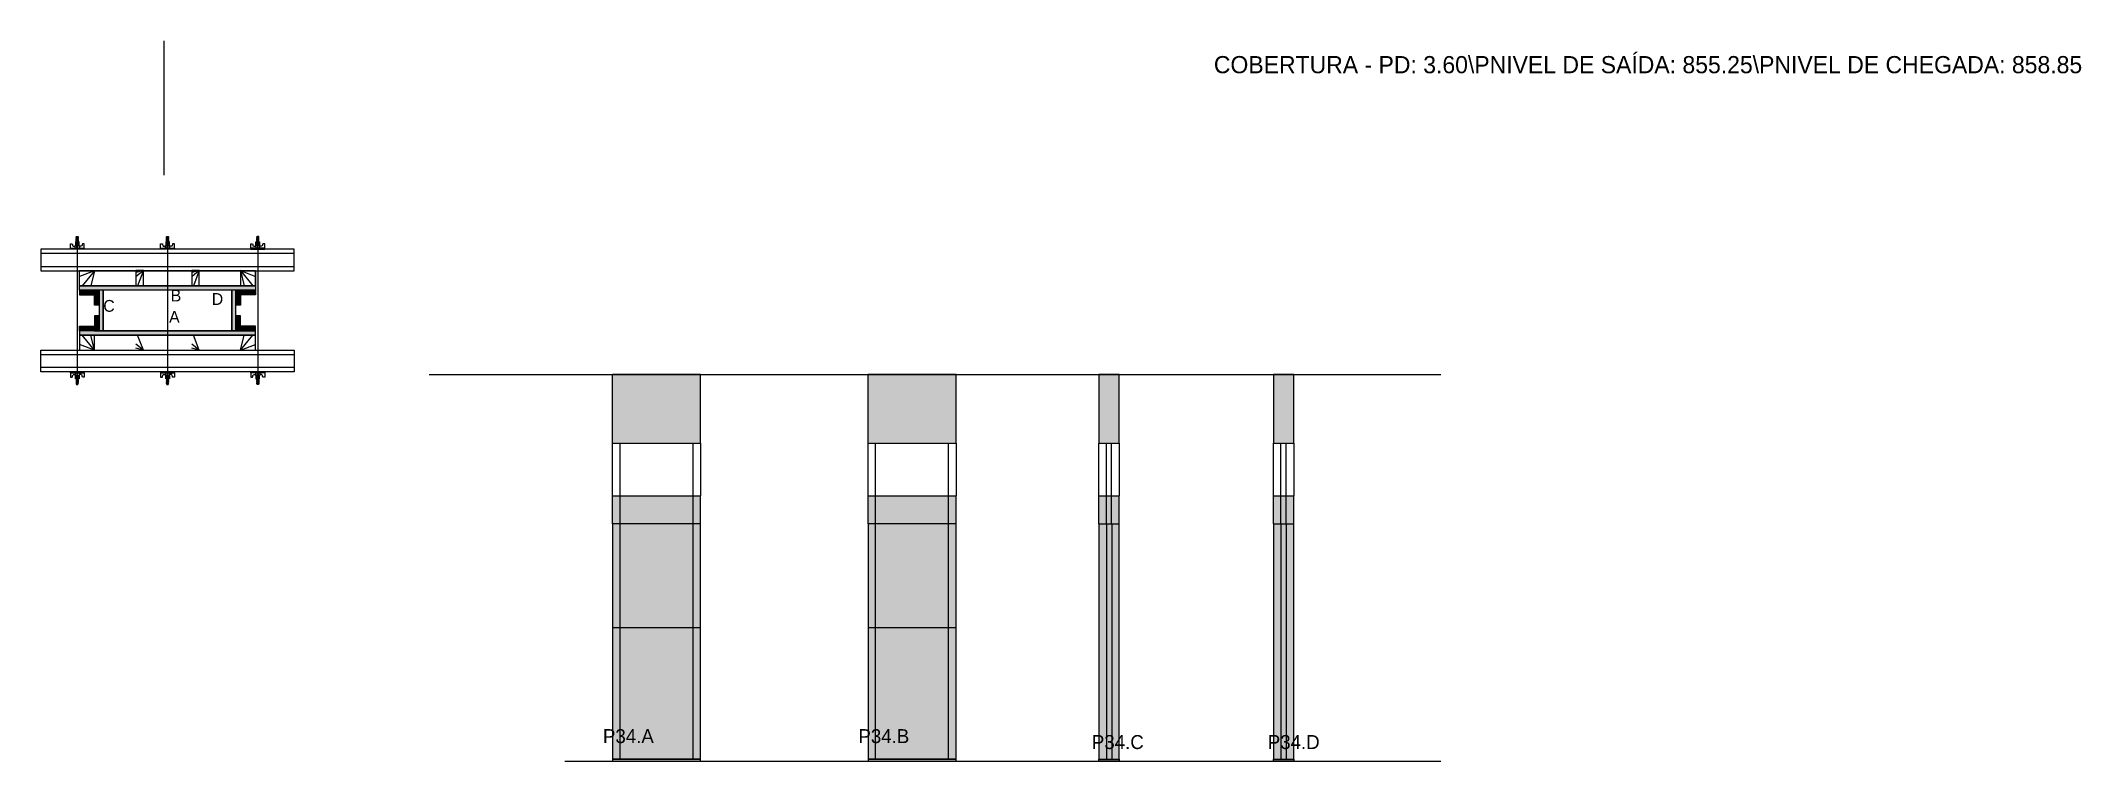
# Model space of a CAD drawing. Header units: metres. Extents: x 7685 to 9585, y 6651 to 7322.
import ezdxf

# ---------------------------------------------------------------- set-up
doc = ezdxf.new("R2010")
doc.units = ezdxf.units.M
for name, color, linetype in [('CHAPA', 7, 'Continuous'), ('COTA', 7, 'Continuous'), ('Hachura', 7, 'Continuous'), ('Madeira', 7, 'Continuous'), ('NOMENCLATURA', 7, 'Continuous'), ('Nível', 7, 'Continuous'), ('Painéis', 7, 'Continuous'), ('Perfil Metálico', 7, 'Continuous'), ('SARR_2.2x7', 7, 'Continuous'), ('SARRAFO', 7, 'Continuous'), ('Texto Seção', 7, 'Continuous'), ('TEXTO_GERAL', 7, 'Continuous')]:
    doc.layers.add(name, color=color, linetype=linetype)

msp = doc.modelspace()

# ---------------------------------------------------------------- hatches: boundary and pattern name
at = {"layer": 'COTA'}
h = msp.add_hatch(color=7, dxfattribs=at)
h.dxf.hatch_style = 1
h.paths.add_polyline_path([(8299.3, 6948), (8299.3, 7011), (8299.3, 7011), (8217.3, 7011), (8217.3, 7011), (8217.3, 6948), (8217.3, 6948), (8299.3, 6948)])
h = msp.add_hatch(color=7, dxfattribs=at)
h.dxf.hatch_style = 1
h.paths.add_polyline_path([(8537.3, 6948), (8537.3, 7011), (8537.3, 7011), (8455.3, 7011), (8455.3, 7011), (8455.3, 6948), (8455.3, 6948), (8537.3, 6948)])
h = msp.add_hatch(color=7, dxfattribs=at)
h.dxf.hatch_style = 1
h.paths.add_polyline_path([(8689.2, 6948), (8689.2, 7011), (8689.2, 7011), (8670.2, 7011), (8670.2, 7011), (8670.2, 6948), (8670.2, 6948), (8689.2, 6948), (8689.2, 6948)])
h = msp.add_hatch(color=7, dxfattribs=at)
h.dxf.hatch_style = 1
h.paths.add_polyline_path([(8851.7, 6948), (8851.7, 7011), (8851.7, 7011), (8832.7, 7011), (8832.7, 7011), (8832.7, 6948), (8832.7, 6948), (8851.7, 6948), (8851.7, 6948)])
at = {"layer": 'Hachura'}
h = msp.add_hatch(color=7, dxfattribs=at)
h.dxf.hatch_style = 1
h.paths.add_polyline_path([(7720.9, 7089.6), (7720.9, 7093.6), (7720.9, 7093.6), (7884.9, 7093.6), (7884.9, 7093.6), (7884.9, 7089.6), (7884.9, 7089.6), (7720.9, 7089.6)])
h = msp.add_hatch(color=7, dxfattribs=at)
h.dxf.hatch_style = 1
h.paths.add_polyline_path([(7720.9, 7089.6), (7720.9, 7093.6), (7720.9, 7093.6), (7884.9, 7093.6), (7884.9, 7093.6), (7884.9, 7089.6), (7884.9, 7089.6), (7720.9, 7089.6)])
h = msp.add_hatch(color=7, dxfattribs=at)
h.dxf.hatch_style = 1
h.paths.add_polyline_path([(7734.9, 7089.6), (7734.9, 7085.2), (7734.9, 7085.2), (7720.9, 7085.2), (7720.9, 7085.2), (7720.9, 7089.6), (7720.9, 7089.6), (7734.9, 7089.6)])
h = msp.add_hatch(color=7, dxfattribs=at)
h.dxf.hatch_style = 1
h.paths.add_polyline_path([(7739.3, 7089.6), (7734.9, 7089.6), (7734.9, 7089.6), (7734.9, 7075.6), (7734.9, 7075.6), (7739.3, 7075.6), (7739.3, 7075.6), (7739.3, 7089.6)])
h = msp.add_hatch(color=7, dxfattribs=at)
h.dxf.hatch_style = 1
h.paths.add_polyline_path([(7742.9, 7089.6), (7739.3, 7089.6), (7739.3, 7089.6), (7739.3, 7051.6), (7739.3, 7051.6), (7742.9, 7051.6), (7742.9, 7051.6), (7742.9, 7089.6)])
h = msp.add_hatch(color=7, dxfattribs=at)
h.dxf.hatch_style = 1
h.paths.add_polyline_path([(7742.9, 7089.6), (7739.3, 7089.6), (7739.3, 7089.6), (7739.3, 7051.6), (7739.3, 7051.6), (7742.9, 7051.6), (7742.9, 7051.6), (7742.9, 7089.6)])
h = msp.add_hatch(color=7, dxfattribs=at)
h.dxf.hatch_style = 1
h.paths.add_polyline_path([(7866.5, 7089.6), (7862.9, 7089.6), (7862.9, 7089.6), (7862.9, 7051.6), (7862.9, 7051.6), (7866.5, 7051.6), (7866.5, 7051.6), (7866.5, 7089.6)])
h = msp.add_hatch(color=7, dxfattribs=at)
h.dxf.hatch_style = 1
h.paths.add_polyline_path([(7866.5, 7089.6), (7862.9, 7089.6), (7862.9, 7089.6), (7862.9, 7051.6), (7862.9, 7051.6), (7866.5, 7051.6), (7866.5, 7051.6), (7866.5, 7089.6)])
h = msp.add_hatch(color=7, dxfattribs=at)
h.dxf.hatch_style = 1
h.paths.add_polyline_path([(7870.9, 7089.6), (7866.5, 7089.6), (7866.5, 7089.6), (7866.5, 7075.6), (7866.5, 7075.6), (7870.9, 7075.6), (7870.9, 7075.6), (7870.9, 7089.6)])
h = msp.add_hatch(color=7, dxfattribs=at)
h.dxf.hatch_style = 1
h.paths.add_polyline_path([(7870.9, 7089.6), (7870.9, 7085.2), (7870.9, 7085.2), (7884.9, 7085.2), (7884.9, 7085.2), (7884.9, 7089.6), (7884.9, 7089.6), (7870.9, 7089.6)])
h = msp.add_hatch(color=7, dxfattribs=at)
h.dxf.hatch_style = 1
h.paths.add_polyline_path([(7734.9, 7051.6), (7734.9, 7056), (7734.9, 7056), (7720.9, 7056), (7720.9, 7056), (7720.9, 7051.6), (7720.9, 7051.6), (7734.9, 7051.6)])
h = msp.add_hatch(color=7, dxfattribs=at)
h.dxf.hatch_style = 1
h.paths.add_polyline_path([(7720.9, 7051.6), (7720.9, 7047.6), (7720.9, 7047.6), (7884.9, 7047.6), (7884.9, 7047.6), (7884.9, 7051.6), (7884.9, 7051.6), (7720.9, 7051.6)])
h = msp.add_hatch(color=7, dxfattribs=at)
h.dxf.hatch_style = 1
h.paths.add_polyline_path([(7720.9, 7051.6), (7720.9, 7047.6), (7720.9, 7047.6), (7884.9, 7047.6), (7884.9, 7047.6), (7884.9, 7051.6), (7884.9, 7051.6), (7720.9, 7051.6)])
h = msp.add_hatch(color=7, dxfattribs=at)
h.dxf.hatch_style = 1
h.paths.add_polyline_path([(7739.3, 7051.6), (7734.9, 7051.6), (7734.9, 7051.6), (7734.9, 7065.6), (7734.9, 7065.6), (7739.3, 7065.6), (7739.3, 7065.6), (7739.3, 7051.6)])
h = msp.add_hatch(color=7, dxfattribs=at)
h.dxf.hatch_style = 1
h.paths.add_polyline_path([(7870.9, 7051.6), (7866.5, 7051.6), (7866.5, 7051.6), (7866.5, 7065.6), (7866.5, 7065.6), (7870.9, 7065.6), (7870.9, 7065.6), (7870.9, 7051.6)])
h = msp.add_hatch(color=7, dxfattribs=at)
h.dxf.hatch_style = 1
h.paths.add_polyline_path([(7870.9, 7051.6), (7870.9, 7056), (7870.9, 7056), (7884.9, 7056), (7884.9, 7056), (7884.9, 7051.6), (7884.9, 7051.6), (7870.9, 7051.6)])
h = msp.add_hatch(color=7, dxfattribs=at)
h.dxf.hatch_style = 1
h.paths.add_polyline_path([(8299.3, 6898), (8217.3, 6898), (8217.3, 6898), (8217.3, 6651), (8217.3, 6651), (8299.3, 6651), (8299.3, 6651), (8299.3, 6898), (8299.3, 6898)])
h = msp.add_hatch(color=7, dxfattribs=at)
h.dxf.hatch_style = 1
h.paths.add_polyline_path([(8537.3, 6898), (8455.3, 6898), (8455.3, 6898), (8455.3, 6651), (8455.3, 6651), (8537.3, 6651), (8537.3, 6651), (8537.3, 6898)])
h = msp.add_hatch(color=7, dxfattribs=at)
h.dxf.hatch_style = 1
h.paths.add_polyline_path([(8689.2, 6898), (8670.2, 6898), (8670.2, 6898), (8670.2, 6651), (8670.2, 6651), (8689.2, 6651), (8689.2, 6651), (8689.2, 6898)])
h = msp.add_hatch(color=7, dxfattribs=at)
h.dxf.hatch_style = 1
h.paths.add_polyline_path([(8851.7, 6898), (8832.7, 6898), (8832.7, 6898), (8832.7, 6651), (8832.7, 6651), (8851.7, 6651), (8851.7, 6651), (8851.7, 6898)])

# ---------------------------------------------------------------- linework, layer by layer
at = {"layer": 'CHAPA', "color": 7, "lineweight": 25}
for points in [[(7720.9, 7089.6), (7720.9, 7093.6), (7884.9, 7093.6), (7884.9, 7089.6)], [(7720.9, 7089.6), (7720.9, 7093.6), (7884.9, 7093.6), (7884.9, 7089.6)], [(7742.9, 7089.6), (7739.3, 7089.6), (7739.3, 7051.6), (7742.9, 7051.6)], [(7742.9, 7089.6), (7739.3, 7089.6), (7739.3, 7051.6), (7742.9, 7051.6)], [(7866.5, 7089.6), (7862.9, 7089.6), (7862.9, 7051.6), (7866.5, 7051.6)], [(7866.5, 7089.6), (7862.9, 7089.6), (7862.9, 7051.6), (7866.5, 7051.6)], [(7720.9, 7051.6), (7720.9, 7047.6), (7884.9, 7047.6), (7884.9, 7051.6)], [(7720.9, 7051.6), (7720.9, 7047.6), (7884.9, 7047.6), (7884.9, 7051.6)]]:
    msp.add_lwpolyline(points, close=True, dxfattribs=at)
at = {"layer": 'COTA', "color": 7, "lineweight": 25}
for p, q in [((8217.3, 6947), (8217.3, 7011)), ((8299.3, 7011), (8217.3, 7011)), ((8299.3, 6947), (8299.3, 7011)), ((8455.3, 6947), (8455.3, 7011)), ((8537.3, 7011), (8455.3, 7011)), ((8537.3, 6947), (8537.3, 7011))]:
    msp.add_line(p, q, dxfattribs=at)
for points in [[(8689.2, 6947), (8689.2, 7011), (8670.2, 7011), (8670.2, 6947)], [(8851.7, 6947), (8851.7, 7011), (8832.7, 7011), (8832.7, 6947)]]:
    msp.add_lwpolyline(points, dxfattribs=at)
at = {"layer": 'Defpoints', "color": 7, "lineweight": 25}
msp.add_line((7799.9, 7196.7), (7799.9, 7321.7), dxfattribs=at)
at = {"layer": 'Hachura', "color": 7, "lineweight": 25}
for p, q in [((7712.5, 7127.6), (7712.5, 7132.8)), ((7712.5, 7132.8), (7714.1, 7132.8)), ((7712.5, 7128.6), (7725.4, 7128.6)), ((7712.5, 7128.6), (7717.6, 7128.6)), ((7725.4, 7127.6), (7712.5, 7127.6)), ((7712.6, 7128.6), (7712.6, 7127.6)), ((7712.8, 7128.6), (7712.8, 7127.6)), ((7713.2, 7128.6), (7713.2, 7127.6)), ((7713.6, 7128.6), (7713.6, 7127.6)), ((7714.1, 7132.8), (7714.7, 7130.6)), ((7714.5, 7128.6), (7714.5, 7127.6)), ((7715, 7130.4), (7717, 7130.4)), ((7715.9, 7128.6), (7715.9, 7127.6)), ((7724.4, 7127.6), (7716.6, 7127.6)), ((7717, 7131.1), (7720.8, 7131.1)), ((7717, 7128.6), (7717, 7131.1)), ((7718.9, 7128.6), (7717, 7128.6)), ((7720.6, 7134.4), (7717.2, 7134.4)), ((7717.2, 7134.4), (7717.2, 7131.1)), ((7720.6, 7134.3), (7717.2, 7134.3)), ((7717.6, 7128.6), (7718.3, 7128.6)), ((7717.8, 7138.7), (7720, 7137.6)), ((7719.9, 7137.4), (7717.8, 7138.5)), ((7717.8, 7137.6), (7720, 7136.5)), ((7719.9, 7136.2), (7717.8, 7137.3)), ((7717.8, 7136.4), (7720, 7135.3)), ((7719.9, 7135.1), (7717.8, 7136.2)), ((7719, 7134.4), (7717.8, 7135)), ((7717.9, 7139.1), (7718.2, 7139.5)), ((7717.9, 7138.8), (7717.9, 7139.1)), ((7717.9, 7139.1), (7717.9, 7139.1)), ((7719.8, 7139.1), (7717.9, 7139.1)), ((7717.9, 7138.8), (7719.8, 7137.8)), ((7717.9, 7138.8), (7719.8, 7137.8)), ((7717.9, 7137.6), (7717.9, 7138.3)), ((7719.8, 7137.3), (7717.9, 7138.3)), ((7717.9, 7137.6), (7719.8, 7136.7)), ((7717.9, 7136.5), (7717.9, 7137.1)), ((7719.8, 7136.2), (7717.9, 7137.1)), ((7717.9, 7136.9), (7717.9, 7137.1)), ((7717.9, 7136.5), (7719.8, 7135.5)), ((7717.9, 7135.3), (7717.9, 7136)), ((7719.8, 7135), (7717.9, 7136)), ((7717.9, 7135.3), (7719.8, 7134.4)), ((7718.8, 7134.4), (7717.9, 7134.8)), ((7717.9, 7134.4), (7717.9, 7134.8)), ((7718, 7128.2), (7718, 7128.4)), ((7718, 7127.8), (7718, 7128.2)), ((7718.2, 7139.5), (7719.5, 7139.5)), ((7718.3, 7134.4), (7718.3, 7131.1)), ((7719.8, 7138.5), (7718.5, 7139.1)), ((7718.6, 7128.6), (7718.6, 7130.6)), ((7719.9, 7138.6), (7718.8, 7139.1)), ((7718.9, 7138.5), (7718.9, 7006.6)), ((7718.9, 7128.6), (7718.9, 7127.6)), ((7719.1, 7130.6), (7719.1, 7128.6)), ((7719.3, 7139.1), (7720, 7138.8)), ((7719.8, 7139.1), (7719.5, 7139.5)), ((7719.6, 7139.1), (7719.8, 7139)), ((7719.8, 7139), (7719.8, 7139.1)), ((7719.8, 7138.5), (7719.8, 7137.8)), ((7719.8, 7136.7), (7719.8, 7137.3)), ((7719.8, 7136), (7719.8, 7136.2)), ((7719.8, 7136), (7719.8, 7135.5)), ((7719.8, 7135), (7719.8, 7134.4)), ((7719.8, 7134.4), (7719.8, 7131.1)), ((7719.9, 7128.4), (7719.9, 7128)), ((7720.6, 7131.1), (7720.6, 7134.4)), ((7720.8, 7131.1), (7720.6, 7131.1)), ((7720.8, 7131.1), (7720.6, 7131.1)), ((7720.8, 7131.1), (7720.8, 7128.6)), ((7722.8, 7130.4), (7720.8, 7130.4)), ((7721.9, 7128.6), (7721.9, 7127.6)), ((7723.7, 7132.8), (7723.1, 7130.6)), ((7723.4, 7128.6), (7723.4, 7127.6)), ((7725.4, 7132.8), (7723.7, 7132.8)), ((7724.2, 7128.6), (7724.2, 7127.6)), ((7724.7, 7128.6), (7724.7, 7127.6)), ((7725, 7128.6), (7725, 7127.6)), ((7725.2, 7128.6), (7725.2, 7127.6)), ((7725.4, 7128.6), (7725.4, 7132.8)), ((7725.4, 7128.6), (7725.4, 7127.6)), ((7796.5, 7127.6), (7796.5, 7132.8)), ((7796.5, 7132.8), (7798.1, 7132.8)), ((7796.5, 7128.6), (7809.4, 7128.6)), ((7796.5, 7128.6), (7801.6, 7128.6)), ((7809.4, 7127.6), (7796.5, 7127.6)), ((7796.6, 7128.6), (7796.6, 7127.6)), ((7796.8, 7128.6), (7796.8, 7127.6)), ((7797.2, 7128.6), (7797.2, 7127.6)), ((7797.6, 7128.6), (7797.6, 7127.6)), ((7798.1, 7132.8), (7798.7, 7130.6)), ((7798.5, 7128.6), (7798.5, 7127.6)), ((7799, 7130.4), (7801, 7130.4)), ((7799.9, 7128.6), (7799.9, 7127.6)), ((7808.4, 7127.6), (7800.6, 7127.6)), ((7801, 7131.1), (7804.8, 7131.1)), ((7801, 7128.6), (7801, 7131.1)), ((7802.9, 7128.6), (7801, 7128.6)), ((7804.6, 7134.4), (7801.2, 7134.4)), ((7801.2, 7134.4), (7801.2, 7131.1)), ((7804.6, 7134.3), (7801.2, 7134.3)), ((7801.6, 7128.6), (7802.3, 7128.6)), ((7801.8, 7138.7), (7804, 7137.6)), ((7803.9, 7137.4), (7801.8, 7138.5)), ((7801.8, 7137.6), (7804, 7136.5)), ((7803.9, 7136.2), (7801.8, 7137.3)), ((7801.8, 7136.4), (7804, 7135.3)), ((7803.9, 7135.1), (7801.8, 7136.2)), ((7803, 7134.4), (7801.8, 7135)), ((7801.9, 7139.1), (7802.2, 7139.5)), ((7801.9, 7138.8), (7801.9, 7139.1)), ((7801.9, 7139.1), (7801.9, 7139.1)), ((7803.8, 7139.1), (7801.9, 7139.1)), ((7801.9, 7138.8), (7803.8, 7137.8)), ((7801.9, 7138.8), (7803.8, 7137.8)), ((7801.9, 7137.6), (7801.9, 7138.3)), ((7803.8, 7137.3), (7801.9, 7138.3)), ((7801.9, 7137.6), (7803.8, 7136.7)), ((7801.9, 7136.5), (7801.9, 7137.1)), ((7803.8, 7136.2), (7801.9, 7137.1)), ((7801.9, 7136.9), (7801.9, 7137.1)), ((7801.9, 7136.5), (7803.8, 7135.5)), ((7801.9, 7135.3), (7801.9, 7136)), ((7803.8, 7135), (7801.9, 7136)), ((7801.9, 7135.3), (7803.8, 7134.4)), ((7802.8, 7134.4), (7801.9, 7134.8)), ((7801.9, 7134.4), (7801.9, 7134.8)), ((7802, 7128.2), (7802, 7128.4)), ((7802, 7127.8), (7802, 7128.2)), ((7802.2, 7139.5), (7803.5, 7139.5)), ((7802.3, 7134.4), (7802.3, 7131.1)), ((7803.8, 7138.5), (7802.5, 7139.1)), ((7802.6, 7128.6), (7802.6, 7130.6)), ((7803.9, 7138.6), (7802.8, 7139.1)), ((7802.9, 7138.5), (7802.9, 7006.6)), ((7802.9, 7128.6), (7802.9, 7127.6)), ((7803.1, 7130.6), (7803.1, 7128.6)), ((7803.3, 7139.1), (7804, 7138.8)), ((7803.8, 7139.1), (7803.5, 7139.5)), ((7803.6, 7139.1), (7803.8, 7139)), ((7803.8, 7139), (7803.8, 7139.1)), ((7803.8, 7138.5), (7803.8, 7137.8)), ((7803.8, 7136.7), (7803.8, 7137.3)), ((7803.8, 7136), (7803.8, 7136.2)), ((7803.8, 7136), (7803.8, 7135.5)), ((7803.8, 7135), (7803.8, 7134.4)), ((7803.8, 7134.4), (7803.8, 7131.1)), ((7803.9, 7128.4), (7803.9, 7128)), ((7804.6, 7131.1), (7804.6, 7134.4)), ((7804.8, 7131.1), (7804.6, 7131.1)), ((7804.8, 7131.1), (7804.6, 7131.1)), ((7804.8, 7131.1), (7804.8, 7128.6)), ((7806.8, 7130.4), (7804.8, 7130.4)), ((7805.9, 7128.6), (7805.9, 7127.6)), ((7807.7, 7132.8), (7807.1, 7130.6)), ((7807.4, 7128.6), (7807.4, 7127.6)), ((7809.4, 7132.8), (7807.7, 7132.8)), ((7808.2, 7128.6), (7808.2, 7127.6)), ((7808.7, 7128.6), (7808.7, 7127.6)), ((7809, 7128.6), (7809, 7127.6)), ((7809.2, 7128.6), (7809.2, 7127.6)), ((7809.4, 7128.6), (7809.4, 7132.8)), ((7809.4, 7128.6), (7809.4, 7127.6)), ((7880.5, 7128.6), (7880.5, 7132.8)), ((7880.5, 7132.8), (7882.1, 7132.8)), ((7893.4, 7128.6), (7880.5, 7128.6)), ((7880.5, 7128.6), (7880.5, 7127.6)), ((7880.5, 7127.6), (7893.4, 7127.6)), ((7880.6, 7128.6), (7880.6, 7127.6)), ((7880.8, 7128.6), (7880.8, 7127.6)), ((7881.2, 7128.6), (7881.2, 7127.6)), ((7881.4, 7127.6), (7889.2, 7127.6)), ((7881.6, 7128.6), (7881.6, 7127.6)), ((7882.1, 7132.8), (7882.7, 7130.6)), ((7882.5, 7128.6), (7882.5, 7127.6)), ((7883, 7130.4), (7885, 7130.4)), ((7883.9, 7128.6), (7883.9, 7127.6)), ((7888.8, 7131.1), (7885, 7131.1)), ((7885, 7131.1), (7885, 7128.6)), ((7885, 7131.1), (7885.2, 7131.1)), ((7885, 7131.1), (7885.2, 7131.1)), ((7885.2, 7134.4), (7888.6, 7134.4)), ((7885.2, 7131.1), (7885.2, 7134.4)), ((7885.2, 7134.3), (7888.6, 7134.3)), ((7886.5, 7139.1), (7885.9, 7138.8)), ((7885.9, 7138.6), (7887, 7139.1)), ((7888, 7138.7), (7885.9, 7137.6)), ((7885.9, 7137.4), (7888.1, 7138.5)), ((7888, 7137.6), (7885.9, 7136.5)), ((7885.9, 7136.2), (7888.1, 7137.3)), ((7888, 7136.4), (7885.9, 7135.3)), ((7885.9, 7135.1), (7888.1, 7136.2)), ((7885.9, 7128.4), (7885.9, 7128)), ((7886, 7139.1), (7886.3, 7139.5)), ((7886.3, 7139.1), (7886, 7139)), ((7886, 7139), (7886, 7139.1)), ((7886, 7138.5), (7887.3, 7139.1)), ((7886, 7139.1), (7887.9, 7139.1)), ((7887.9, 7138.8), (7886, 7137.8)), ((7887.9, 7138.8), (7886, 7137.8)), ((7886, 7138.5), (7886, 7137.8)), ((7886, 7137.3), (7887.9, 7138.3)), ((7887.9, 7137.6), (7886, 7136.7)), ((7886, 7136.7), (7886, 7137.3)), ((7886, 7136.2), (7887.9, 7137.1)), ((7887.9, 7136.5), (7886, 7135.5)), ((7886, 7136), (7886, 7136.2)), ((7886, 7136), (7886, 7135.5)), ((7886, 7135), (7887.9, 7136)), ((7887.9, 7135.3), (7886, 7134.4)), ((7886, 7135), (7886, 7134.4)), ((7886, 7134.4), (7886, 7131.1)), ((7887.6, 7139.5), (7886.3, 7139.5)), ((7886.7, 7130.6), (7886.7, 7128.6)), ((7886.8, 7134.4), (7888.1, 7135)), ((7886.9, 7138.5), (7886.9, 7006.6)), ((7886.9, 7128.6), (7888.8, 7128.6)), ((7886.9, 7128.6), (7886.9, 7127.6)), ((7887, 7134.4), (7887.9, 7134.8)), ((7887.2, 7128.6), (7887.2, 7130.6)), ((7887.9, 7139.1), (7887.6, 7139.5)), ((7887.6, 7134.4), (7887.6, 7131.1)), ((7888.2, 7128.6), (7887.6, 7128.6)), ((7887.9, 7138.8), (7887.9, 7139.1)), ((7887.9, 7139.1), (7887.9, 7139.1)), ((7887.9, 7137.6), (7887.9, 7138.3)), ((7887.9, 7136.5), (7887.9, 7137.1)), ((7887.9, 7136.9), (7887.9, 7137.1)), ((7887.9, 7135.3), (7887.9, 7136)), ((7887.9, 7134.4), (7887.9, 7134.8)), ((7887.9, 7128.2), (7887.9, 7128.4)), ((7887.9, 7127.8), (7887.9, 7128.2)), ((7893.4, 7128.6), (7888.2, 7128.6)), ((7888.6, 7134.4), (7888.6, 7131.1)), ((7888.8, 7128.6), (7888.8, 7131.1)), ((7890.8, 7130.4), (7888.8, 7130.4)), ((7890, 7128.6), (7890, 7127.6)), ((7891.7, 7132.8), (7891.1, 7130.6)), ((7891.4, 7128.6), (7891.4, 7127.6)), ((7893.4, 7132.8), (7891.7, 7132.8)), ((7892.2, 7128.6), (7892.2, 7127.6)), ((7892.7, 7128.6), (7892.7, 7127.6)), ((7893, 7128.6), (7893, 7127.6)), ((7893.2, 7128.6), (7893.2, 7127.6)), ((7893.4, 7127.6), (7893.4, 7132.8)), ((7725.4, 7013.6), (7712.5, 7013.6)), ((7712.5, 7013.6), (7712.5, 7008.5)), ((7712.5, 7012.7), (7725.4, 7012.7)), ((7712.5, 7012.7), (7717.6, 7012.7)), ((7712.6, 7012.7), (7712.6, 7013.7)), ((7712.8, 7012.7), (7712.8, 7013.7)), ((7713.2, 7012.7), (7713.2, 7013.7)), ((7713.6, 7012.7), (7713.6, 7013.7)), ((7714.5, 7012.7), (7714.5, 7013.7)), ((7715.9, 7012.7), (7715.9, 7013.7)), ((7724.4, 7013.6), (7716.6, 7013.6)), ((7718.9, 7012.7), (7717, 7012.7)), ((7717, 7012.7), (7717, 7010.2)), ((7717.6, 7012.7), (7718.3, 7012.7)), ((7718, 7013.5), (7718, 7013.1)), ((7718, 7013.1), (7718, 7012.9)), ((7718.6, 7012.7), (7718.6, 7010.7)), ((7718.9, 7012.7), (7718.9, 7013.6)), ((7719.1, 7010.7), (7719.1, 7012.7)), ((7719.9, 7012.9), (7719.9, 7013.3)), ((7720.8, 7010.2), (7720.8, 7012.7)), ((7721.9, 7012.7), (7721.9, 7013.6)), ((7723.4, 7012.7), (7723.4, 7013.7)), ((7724.2, 7012.7), (7724.2, 7013.7)), ((7724.7, 7012.7), (7724.7, 7013.7)), ((7725, 7012.7), (7725, 7013.7)), ((7725.2, 7012.7), (7725.2, 7013.7)), ((7725.4, 7012.7), (7725.4, 7013.6)), ((7725.4, 7012.7), (7725.4, 7008.5)), ((7809.4, 7013.6), (7796.5, 7013.6)), ((7796.5, 7013.6), (7796.5, 7008.5)), ((7796.5, 7012.7), (7809.4, 7012.7)), ((7796.5, 7012.7), (7801.6, 7012.7)), ((7796.6, 7012.7), (7796.6, 7013.7)), ((7796.8, 7012.7), (7796.8, 7013.7)), ((7797.2, 7012.7), (7797.2, 7013.7)), ((7797.6, 7012.7), (7797.6, 7013.7)), ((7798.5, 7012.7), (7798.5, 7013.7)), ((7799.9, 7012.7), (7799.9, 7013.7)), ((7808.4, 7013.6), (7800.6, 7013.6)), ((7802.9, 7012.7), (7801, 7012.7)), ((7801, 7012.7), (7801, 7010.2)), ((7801.6, 7012.7), (7802.3, 7012.7)), ((7802, 7013.5), (7802, 7013.1)), ((7802, 7013.1), (7802, 7012.9)), ((7802.6, 7012.7), (7802.6, 7010.7)), ((7802.9, 7012.7), (7802.9, 7013.6)), ((7803.1, 7010.7), (7803.1, 7012.7)), ((7803.9, 7012.9), (7803.9, 7013.3)), ((7804.8, 7010.2), (7804.8, 7012.7)), ((7805.9, 7012.7), (7805.9, 7013.6)), ((7807.4, 7012.7), (7807.4, 7013.7)), ((7808.2, 7012.7), (7808.2, 7013.7)), ((7808.7, 7012.7), (7808.7, 7013.7)), ((7809, 7012.7), (7809, 7013.7)), ((7809.2, 7012.7), (7809.2, 7013.7)), ((7809.4, 7012.7), (7809.4, 7013.6)), ((7809.4, 7012.7), (7809.4, 7008.5)), ((7880.5, 7013.6), (7893.4, 7013.6)), ((7880.5, 7012.7), (7880.5, 7013.6)), ((7893.4, 7012.7), (7880.5, 7012.7)), ((7880.5, 7012.7), (7880.5, 7008.5)), ((7880.6, 7012.7), (7880.6, 7013.7)), ((7880.8, 7012.7), (7880.8, 7013.7)), ((7881.2, 7012.7), (7881.2, 7013.7)), ((7881.4, 7013.6), (7889.2, 7013.6)), ((7881.6, 7012.7), (7881.6, 7013.7)), ((7882.5, 7012.7), (7882.5, 7013.7)), ((7883.9, 7012.7), (7883.9, 7013.6)), ((7885, 7010.2), (7885, 7012.7)), ((7885.9, 7012.9), (7885.9, 7013.3)), ((7886.7, 7010.7), (7886.7, 7012.7)), ((7886.9, 7012.7), (7886.9, 7013.6)), ((7886.9, 7012.7), (7888.8, 7012.7)), ((7887.2, 7012.7), (7887.2, 7010.7)), ((7888.2, 7012.7), (7887.6, 7012.7)), ((7887.9, 7013.5), (7887.9, 7013.1)), ((7887.9, 7013.1), (7887.9, 7012.9)), ((7893.4, 7012.7), (7888.2, 7012.7)), ((7888.8, 7012.7), (7888.8, 7010.2)), ((7890, 7012.7), (7890, 7013.7)), ((7891.4, 7012.7), (7891.4, 7013.7)), ((7892.2, 7012.7), (7892.2, 7013.7)), ((7892.7, 7012.7), (7892.7, 7013.7)), ((7893, 7012.7), (7893, 7013.7)), ((7893.2, 7012.7), (7893.2, 7013.7)), ((7893.4, 7013.6), (7893.4, 7008.5)), ((7712.5, 7008.5), (7714.1, 7008.5)), ((7714.1, 7008.5), (7714.7, 7010.7)), ((7715, 7010.9), (7717, 7010.9)), ((7717, 7010.2), (7720.8, 7010.2)), ((7717.2, 7006.9), (7717.2, 7010.2)), ((7720.6, 7007), (7717.2, 7007)), ((7720.6, 7006.9), (7717.2, 7006.9)), ((7719, 7006.9), (7717.8, 7006.3)), ((7719.9, 7006.2), (7717.8, 7005.1)), ((7717.8, 7004.9), (7720, 7006)), ((7719.9, 7005.1), (7717.8, 7004)), ((7717.8, 7003.7), (7720, 7004.8)), ((7719.9, 7003.9), (7717.8, 7002.8)), ((7717.8, 7002.6), (7720, 7003.7)), ((7717.9, 7006), (7719.8, 7006.9)), ((7718.8, 7006.9), (7717.9, 7006.5)), ((7717.9, 7006.9), (7717.9, 7006.5)), ((7719.8, 7006.3), (7717.9, 7005.3)), ((7717.9, 7006), (7717.9, 7005.3)), ((7717.9, 7004.8), (7719.8, 7005.8)), ((7719.8, 7005.1), (7717.9, 7004.2)), ((7717.9, 7004.8), (7717.9, 7004.2)), ((7717.9, 7003.7), (7719.8, 7004.6)), ((7717.9, 7004.4), (7717.9, 7004.2)), ((7719.8, 7004), (7717.9, 7003)), ((7717.9, 7003.7), (7717.9, 7003)), ((7717.9, 7002.5), (7719.8, 7003.5)), ((7717.9, 7002.5), (7719.8, 7003.5)), ((7717.9, 7002.5), (7717.9, 7002.2)), ((7717.9, 7002.2), (7717.9, 7002.2)), ((7717.9, 7002.2), (7718.2, 7001.8)), ((7719.8, 7002.2), (7717.9, 7002.2)), ((7718.2, 7001.8), (7719.5, 7001.8)), ((7718.3, 7006.9), (7718.3, 7010.2)), ((7719.8, 7002.8), (7718.5, 7002.2)), ((7719.9, 7002.7), (7718.8, 7002.2)), ((7719.3, 7002.2), (7720, 7002.5)), ((7719.8, 7002.2), (7719.5, 7001.8)), ((7719.6, 7002.2), (7719.8, 7002.3)), ((7719.8, 7006.9), (7719.8, 7010.2)), ((7719.8, 7006.3), (7719.8, 7006.9)), ((7719.8, 7005.3), (7719.8, 7005.8)), ((7719.8, 7005.3), (7719.8, 7005.1)), ((7719.8, 7004.6), (7719.8, 7004)), ((7719.8, 7002.8), (7719.8, 7003.5)), ((7719.8, 7002.3), (7719.8, 7002.2)), ((7720.6, 7010.2), (7720.6, 7006.9)), ((7720.8, 7010.2), (7720.6, 7010.2)), ((7720.8, 7010.2), (7720.6, 7010.2)), ((7722.8, 7010.9), (7720.8, 7010.9)), ((7723.7, 7008.5), (7723.1, 7010.7)), ((7725.4, 7008.5), (7723.7, 7008.5)), ((7796.5, 7008.5), (7798.1, 7008.5)), ((7798.1, 7008.5), (7798.7, 7010.7)), ((7799, 7010.9), (7801, 7010.9)), ((7801, 7010.2), (7804.8, 7010.2)), ((7801.2, 7006.9), (7801.2, 7010.2)), ((7804.6, 7007), (7801.2, 7007)), ((7804.6, 7006.9), (7801.2, 7006.9)), ((7803, 7006.9), (7801.8, 7006.3)), ((7803.9, 7006.2), (7801.8, 7005.1)), ((7801.8, 7004.9), (7804, 7006)), ((7803.9, 7005.1), (7801.8, 7004)), ((7801.8, 7003.7), (7804, 7004.8)), ((7803.9, 7003.9), (7801.8, 7002.8)), ((7801.8, 7002.6), (7804, 7003.7)), ((7801.9, 7006), (7803.8, 7006.9)), ((7802.8, 7006.9), (7801.9, 7006.5)), ((7801.9, 7006.9), (7801.9, 7006.5)), ((7803.8, 7006.3), (7801.9, 7005.3)), ((7801.9, 7006), (7801.9, 7005.3)), ((7801.9, 7004.8), (7803.8, 7005.8)), ((7803.8, 7005.1), (7801.9, 7004.2)), ((7801.9, 7004.8), (7801.9, 7004.2)), ((7801.9, 7003.7), (7803.8, 7004.6)), ((7801.9, 7004.4), (7801.9, 7004.2)), ((7803.8, 7004), (7801.9, 7003)), ((7801.9, 7003.7), (7801.9, 7003)), ((7801.9, 7002.5), (7803.8, 7003.5)), ((7801.9, 7002.5), (7803.8, 7003.5)), ((7801.9, 7002.5), (7801.9, 7002.2)), ((7801.9, 7002.2), (7801.9, 7002.2)), ((7801.9, 7002.2), (7802.2, 7001.8)), ((7803.8, 7002.2), (7801.9, 7002.2)), ((7802.2, 7001.8), (7803.5, 7001.8)), ((7802.3, 7006.9), (7802.3, 7010.2)), ((7803.8, 7002.8), (7802.5, 7002.2)), ((7803.9, 7002.7), (7802.8, 7002.2)), ((7803.3, 7002.2), (7804, 7002.5)), ((7803.8, 7002.2), (7803.5, 7001.8)), ((7803.6, 7002.2), (7803.8, 7002.3)), ((7803.8, 7006.9), (7803.8, 7010.2)), ((7803.8, 7006.3), (7803.8, 7006.9)), ((7803.8, 7005.3), (7803.8, 7005.8)), ((7803.8, 7005.3), (7803.8, 7005.1)), ((7803.8, 7004.6), (7803.8, 7004)), ((7803.8, 7002.8), (7803.8, 7003.5)), ((7803.8, 7002.3), (7803.8, 7002.2)), ((7804.6, 7010.2), (7804.6, 7006.9)), ((7804.8, 7010.2), (7804.6, 7010.2)), ((7804.8, 7010.2), (7804.6, 7010.2)), ((7806.8, 7010.9), (7804.8, 7010.9)), ((7807.7, 7008.5), (7807.1, 7010.7)), ((7809.4, 7008.5), (7807.7, 7008.5)), ((7880.5, 7008.5), (7882.1, 7008.5)), ((7882.1, 7008.5), (7882.7, 7010.7)), ((7883, 7010.9), (7885, 7010.9)), ((7888.8, 7010.2), (7885, 7010.2)), ((7885, 7010.2), (7885.2, 7010.2)), ((7885, 7010.2), (7885.2, 7010.2)), ((7885.2, 7010.2), (7885.2, 7006.9)), ((7885.2, 7007), (7888.6, 7007)), ((7885.2, 7006.9), (7888.6, 7006.9)), ((7885.9, 7006.2), (7888.1, 7005.1)), ((7888, 7004.9), (7885.9, 7006)), ((7885.9, 7005.1), (7888.1, 7004)), ((7888, 7003.7), (7885.9, 7004.8)), ((7885.9, 7003.9), (7888.1, 7002.8)), ((7888, 7002.6), (7885.9, 7003.7)), ((7885.9, 7002.7), (7887, 7002.2)), ((7886.5, 7002.2), (7885.9, 7002.5)), ((7886, 7006.9), (7886, 7010.2)), ((7886, 7006.3), (7886, 7006.9)), ((7887.9, 7006), (7886, 7006.9)), ((7886, 7006.3), (7887.9, 7005.3)), ((7886, 7005.3), (7886, 7005.8)), ((7887.9, 7004.8), (7886, 7005.8)), ((7886, 7005.3), (7886, 7005.1)), ((7886, 7005.1), (7887.9, 7004.2)), ((7886, 7004.6), (7886, 7004)), ((7887.9, 7003.7), (7886, 7004.6)), ((7886, 7004), (7887.9, 7003)), ((7887.9, 7002.5), (7886, 7003.5)), ((7886, 7002.8), (7886, 7003.5)), ((7887.9, 7002.5), (7886, 7003.5)), ((7886, 7002.8), (7887.3, 7002.2)), ((7886.3, 7002.2), (7886, 7002.3)), ((7886, 7002.3), (7886, 7002.2)), ((7886, 7002.2), (7886.3, 7001.8)), ((7886, 7002.2), (7887.9, 7002.2)), ((7887.6, 7001.8), (7886.3, 7001.8)), ((7886.8, 7006.9), (7888.1, 7006.3)), ((7887, 7006.9), (7887.9, 7006.5)), ((7887.6, 7006.9), (7887.6, 7010.2)), ((7887.9, 7002.2), (7887.6, 7001.8)), ((7887.9, 7006.9), (7887.9, 7006.5)), ((7887.9, 7006), (7887.9, 7005.3)), ((7887.9, 7004.8), (7887.9, 7004.2)), ((7887.9, 7004.4), (7887.9, 7004.2)), ((7887.9, 7003.7), (7887.9, 7003)), ((7887.9, 7002.5), (7887.9, 7002.2)), ((7887.9, 7002.2), (7887.9, 7002.2)), ((7888.6, 7006.9), (7888.6, 7010.2)), ((7890.8, 7010.9), (7888.8, 7010.9)), ((7891.7, 7008.5), (7891.1, 7010.7)), ((7893.4, 7008.5), (7891.7, 7008.5))]:
    msp.add_line(p, q, dxfattribs=at)
at = {"layer": 'Madeira', "color": 7, "lineweight": 25}
for p, q in [((7734.9, 7107.6), (7720.9, 7102.2)), ((7734.9, 7107.6), (7723.4, 7093.7)), ((7734.9, 7107.6), (7731.4, 7093.6)), ((7780.4, 7107.7), (7773.4, 7101.9)), ((7780.4, 7107.7), (7773.4, 7105.9)), ((7780.4, 7107.7), (7775, 7093.7)), ((7832.4, 7107.7), (7825.4, 7101.9)), ((7832.4, 7107.7), (7825.4, 7105.9)), ((7832.4, 7107.7), (7827, 7093.7)), ((7870.9, 7107.7), (7882.4, 7093.7)), ((7870.9, 7107.7), (7874.4, 7093.7)), ((7870.9, 7107.7), (7884.9, 7102.2)), ((7734.9, 7033.7), (7720.9, 7039.1)), ((7734.9, 7033.7), (7723.4, 7047.6)), ((7734.9, 7033.7), (7731.4, 7047.6)), ((7780.4, 7033.6), (7773.4, 7039.4)), ((7780.4, 7033.6), (7773.4, 7035.4)), ((7780.4, 7033.6), (7775, 7047.6)), ((7832.4, 7033.6), (7825.4, 7039.4)), ((7832.4, 7033.6), (7825.4, 7035.4)), ((7832.4, 7033.6), (7827, 7047.6)), ((7870.9, 7033.6), (7882.4, 7047.6)), ((7870.9, 7033.6), (7874.4, 7047.6)), ((7870.9, 7033.6), (7884.9, 7039.1))]:
    msp.add_line(p, q, dxfattribs=at)
for points in [[(7884.9, 7107.7), (7884.9, 7093.7), (7720.9, 7093.7), (7720.9, 7107.7)], [(7780.4, 7107.7), (7773.4, 7107.7), (7773.4, 7093.7), (7780.4, 7093.7)], [(7832.4, 7107.7), (7825.4, 7107.7), (7825.4, 7093.7), (7832.4, 7093.7)], [(7870.9, 7107.7), (7870.9, 7093.7), (7884.9, 7093.6), (7884.9, 7107.6)], [(7734.9, 7033.7), (7734.9, 7047.7), (7720.9, 7047.6), (7720.9, 7033.6)], [(7884.9, 7033.6), (7884.9, 7047.6), (7720.9, 7047.6), (7720.9, 7033.6)]]:
    msp.add_lwpolyline(points, close=True, dxfattribs=at)
at = {"layer": 'Nível', "color": 7, "lineweight": 25}
for p, q in [((8046.7, 7011), (8988.7, 7011)), ((8172.8, 6651), (8988.7, 6651))]:
    msp.add_line(p, q, dxfattribs=at)
at = {"layer": 'Painéis', "color": 7, "lineweight": 25}
for p, q in [((8217.3, 6898), (8217.3, 6947)), ((8217.3, 6947), (8299.3, 6947)), ((8299.3, 6947), (8299.3, 6898)), ((8455.3, 6898), (8455.3, 6947)), ((8455.3, 6947), (8537.3, 6947)), ((8537.3, 6947), (8537.3, 6898)), ((8670.2, 6898), (8670.2, 6947)), ((8670.2, 6947), (8689.2, 6947)), ((8689.2, 6947), (8689.2, 6898)), ((8832.7, 6898), (8832.7, 6947)), ((8832.7, 6947), (8851.7, 6947)), ((8851.7, 6947), (8851.7, 6898)), ((8217.3, 6898), (8299.3, 6898)), ((8217.3, 6872), (8217.3, 6898)), ((8217.3, 6898), (8299.3, 6898)), ((8299.3, 6872), (8299.3, 6898)), ((8455.3, 6898), (8537.3, 6898)), ((8455.3, 6872), (8455.3, 6898)), ((8537.3, 6872), (8537.3, 6898)), ((8670.2, 6898), (8689.2, 6898)), ((8670.2, 6872), (8670.2, 6898)), ((8670.2, 6898), (8689.2, 6898)), ((8689.2, 6872), (8689.2, 6898)), ((8832.7, 6898), (8851.7, 6898)), ((8832.7, 6872), (8832.7, 6898)), ((8832.7, 6898), (8851.7, 6898)), ((8851.7, 6872), (8851.7, 6898)), ((8217.3, 6872), (8217.3, 6775)), ((8299.3, 6872), (8217.3, 6872)), ((8299.3, 6775), (8299.3, 6872)), ((8455.3, 6872), (8455.3, 6775)), ((8537.3, 6872), (8455.3, 6872)), ((8537.3, 6775), (8537.3, 6872)), ((8670.2, 6872), (8670.2, 6653)), ((8670.2, 6872), (8689.2, 6872)), ((8689.2, 6653), (8689.2, 6872)), ((8832.7, 6872), (8832.7, 6653)), ((8832.7, 6872), (8851.7, 6872)), ((8851.7, 6653), (8851.7, 6872)), ((8217.3, 6775), (8217.3, 6651)), ((8299.3, 6775), (8217.3, 6775)), ((8299.3, 6651), (8299.3, 6775)), ((8455.3, 6775), (8455.3, 6651)), ((8537.3, 6775), (8455.3, 6775)), ((8537.3, 6651), (8537.3, 6775)), ((8217.3, 6653), (8299.3, 6653)), ((8455.3, 6653), (8537.3, 6653)), ((8670.2, 6653), (8689.2, 6653)), ((8832.7, 6653), (8851.7, 6653))]:
    msp.add_line(p, q, dxfattribs=at)
for points in [[(7862.9, 7051.6), (7862.9, 7089.6), (7742.9, 7089.6), (7742.9, 7051.6)], [(8299.3, 6653), (8217.3, 6653), (8217.3, 6651), (8299.3, 6651)], [(8537.3, 6653), (8455.3, 6653), (8455.3, 6651), (8537.3, 6651)], [(8670.2, 6653), (8689.2, 6653), (8689.2, 6651), (8670.2, 6651)], [(8832.7, 6653), (8851.7, 6653), (8851.7, 6651), (8832.7, 6651)]]:
    msp.add_lwpolyline(points, close=True, dxfattribs=at)
at = {"layer": 'Perfil Metálico', "color": 7, "lineweight": 25}
for points in [[(7684.9, 7127.6), (7684.9, 7107.6), (7920.9, 7107.6), (7920.9, 7127.6)], [(7920.9, 7111.6), (7920.9, 7123.6), (7684.9, 7123.6), (7684.9, 7111.6)], [(7684.9, 7013.6), (7684.9, 7033.6), (7920.9, 7033.6), (7920.9, 7013.6)], [(7920.9, 7029.6), (7920.9, 7017.6), (7684.9, 7017.6), (7684.9, 7029.6)]]:
    msp.add_lwpolyline(points, close=True, dxfattribs=at)
at = {"layer": 'SARR_2.2x7', "color": 7, "lineweight": 25}
for p, q in [((8224.3, 6898), (8224.3, 6947)), ((8292.3, 6898), (8292.3, 6947)), ((8462.3, 6898), (8462.3, 6947)), ((8530.3, 6898), (8530.3, 6947)), ((8677.2, 6898), (8677.2, 6947)), ((8682.1, 6898), (8682.1, 6947)), ((8839.7, 6898), (8839.7, 6947)), ((8844.6, 6898), (8844.6, 6947)), ((8224.3, 6872), (8224.3, 6898)), ((8292.3, 6872), (8292.3, 6898)), ((8462.3, 6872), (8462.3, 6898)), ((8530.3, 6872), (8530.3, 6898)), ((8677.2, 6872), (8677.2, 6898)), ((8682.1, 6872), (8682.1, 6898)), ((8839.6, 6872), (8839.6, 6898)), ((8844.6, 6872), (8844.6, 6898)), ((8224.3, 6775), (8224.3, 6872)), ((8292.3, 6775), (8292.3, 6872)), ((8462.3, 6775), (8462.3, 6872)), ((8530.3, 6775), (8530.3, 6872)), ((8677.2, 6872), (8677.2, 6653)), ((8682.2, 6872), (8682.2, 6653)), ((8839.7, 6872), (8839.7, 6653)), ((8844.7, 6872), (8844.7, 6653)), ((8224.3, 6653), (8224.3, 6775)), ((8292.3, 6653), (8292.3, 6775)), ((8462.3, 6653), (8462.3, 6775)), ((8530.3, 6653), (8530.3, 6775)), ((8224.3, 6653), (8224.3, 6653)), ((8292.3, 6653), (8292.3, 6653)), ((8462.3, 6653), (8462.3, 6653)), ((8530.3, 6653), (8530.3, 6653))]:
    msp.add_line(p, q, dxfattribs=at)
at = {"layer": 'SARRAFO', "color": 7, "lineweight": 25}
for points in [[(7720.9, 7085.2), (7734.9, 7085.2), (7734.9, 7089.6), (7720.9, 7089.6)], [(7734.9, 7075.6), (7734.9, 7089.6), (7739.3, 7089.6), (7739.3, 7075.6)], [(7866.5, 7075.6), (7866.5, 7089.6), (7870.9, 7089.6), (7870.9, 7075.6)], [(7884.9, 7085.2), (7870.9, 7085.2), (7870.9, 7089.6), (7884.9, 7089.6)], [(7720.9, 7056), (7734.9, 7056), (7734.9, 7051.6), (7720.9, 7051.6)], [(7734.9, 7065.6), (7734.9, 7051.6), (7739.3, 7051.6), (7739.3, 7065.6)], [(7866.5, 7065.6), (7866.5, 7051.6), (7870.9, 7051.6), (7870.9, 7065.6)], [(7884.9, 7056), (7870.9, 7056), (7870.9, 7051.6), (7884.9, 7051.6)]]:
    msp.add_lwpolyline(points, close=True, dxfattribs=at)

# ---------------------------------------------------------------- texts
at = {"layer": 'NOMENCLATURA', "color": 7, "lineweight": 25}
msp.add_text('COBERTURA - PD: 3.60\\PNIVEL DE SAÍDA: 855.25\\PNIVEL DE CHEGADA: 858.85', height=16, dxfattribs=at).set_placement((8777.3, 7291.5))
at = {"layer": 'Texto Seção', "color": 7, "lineweight": 25}
for s, p in [('P34.A', (8208.4, 6667.8)), ('P34.B', (8446.3, 6667.8)), ('P34.C', (8663.7, 6662.3)), ('P34.D', (8827.5, 6662.3))]:
    msp.add_text(s, height=13, dxfattribs=at).set_placement(p)
at = {"layer": 'TEXTO_GERAL', "color": 7, "lineweight": 25}
for s, p in [('B', (7805.9, 7079)), ('C', (7743.1, 7069.4)), ('A', (7804.4, 7059.2)), ('D', (7844.1, 7075.8))]:
    msp.add_text(s, height=11, dxfattribs=at).set_placement(p)

doc.saveas('drawing.dxf')
